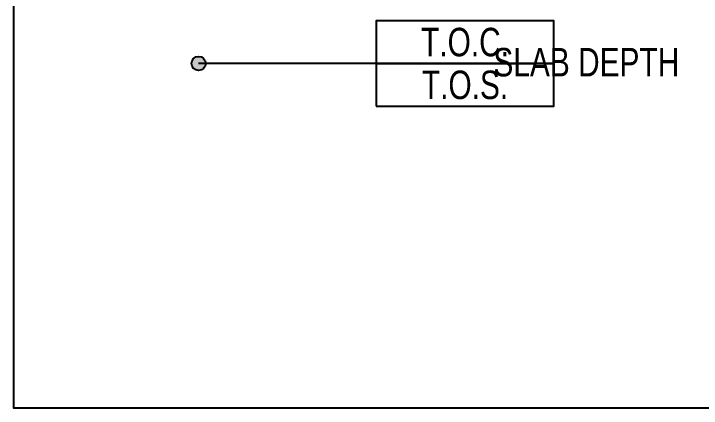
# Model space of a CAD drawing. Header units: inches. Extents: x 2832 to 8547, y -592 to 860.
# Drawn here: x 7944.1 to 8245.5, y 348.3 to 521.4 of the extents above; entities that cross this region are included whole.
import ezdxf
from ezdxf.enums import TextEntityAlignment as Align

# ---------------------------------------------------------------- set-up
doc = ezdxf.new("R2010")
doc.units = ezdxf.units.IN
doc.header["$LTSCALE"] = 5
doc.header["$MEASUREMENT"] = 0
doc.styles.add('ARIAL Variable', font='arial.ttf', dxfattribs={"width": 0.75})

# ---------------------------------------------------------------- blocks, each defined once
blk = doc.blocks.new('VBA_TWO-BOX')
h = blk.add_hatch(color=1)
h.dxf.hatch_style = 1
edge = h.paths.add_edge_path()
edge.add_arc((-1.1683, 0), 0.0312, 0, 360)
at = {"color": 1}
blk.add_line((-0.3894, 0), (-1.1683, 0), dxfattribs=at)
at = {"color": 3}
for points in [[(-0.3894, 0), (0.3894, 0), (0.3894, 0.1875), (-0.3894, 0.1875)], [(-0.3894, -0.1875), (0.3894, -0.1875), (0.3894, 0), (-0.3894, 0)]]:
    blk.add_lwpolyline(points, close=True, dxfattribs=at)
at = {"color": 1}
blk.add_circle((-1.1683, 0), 0.0312, dxfattribs=at)
at = {"color": 1, "style": 'ARIAL Variable', "width": 0.75}
for tag, p in [('TOP', (0, 0.0938)), ('BOTTOM', (0, -0.0938))]:
    blk.add_attdef(tag, text='', height=0.125, dxfattribs=at).set_placement(p, align=Align.MIDDLE_CENTER)
blk.add_attdef('DEPTH', text='', height=0.125, dxfattribs=at).set_placement((0.532, -0.0569), align=Align.CENTER)

msp = doc.modelspace()

# ---------------------------------------------------------------- linework, layer by layer
at = {"linetype": 'ByBlock'}
msp.add_lwpolyline([(7944.05053, 825.85348), (8369.12576, 825.85348), (8369.12576, 348.30781), (7944.05053, 348.30781)], close=True, dxfattribs=at)

# ---------------------------------------------------------------- block references
at = {"xscale": 100, "yscale": 100, "zscale": 100}
msp.add_blockref('VBA_TWO-BOX', (8141.95304, 499.6174), dxfattribs=at).add_auto_attribs({'TOP': 'T.O.C.', 'BOTTOM': 'T.O.S.', 'DEPTH': 'SLAB DEPTH'})

doc.saveas('drawing.dxf')
